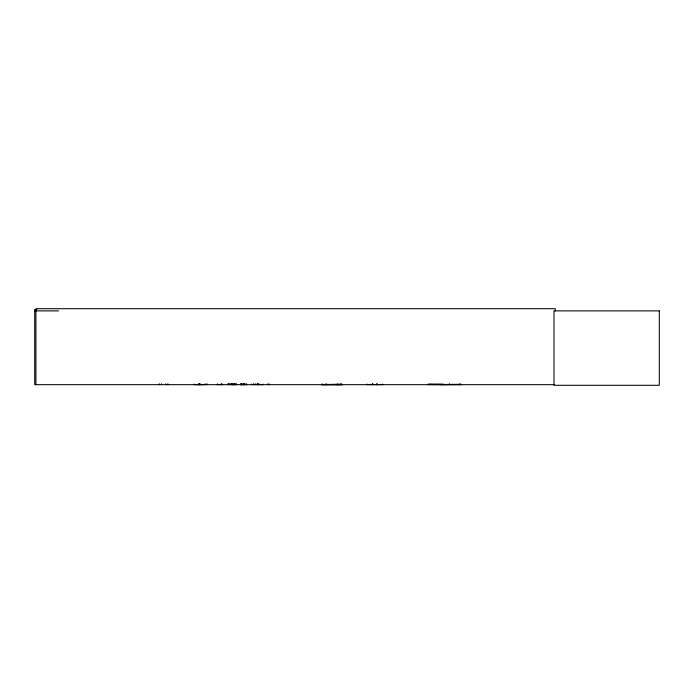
<?xml version="1.0" encoding="UTF-8"?>
<svg xmlns="http://www.w3.org/2000/svg" width="694" height="694" viewBox="0 0 694 694"><rect width="100%" height="100%" fill="white"/><g stroke="black" fill="none" stroke-linecap="round" stroke-linejoin="round"><path stroke-width="1.04" d="M251.922 384.511L263.078 384.641L263.078 384.051M367.048 384.571L367.1 384.051M217.187 384.589L222.418 384.589M257.144 384.589L257.257 383.895M257.708 384.511L257.509 383.895M321.504 384.606L341.882 384.172L342.229 384.649L321.504 384.606L342.177 384.667M341.882 384.172L341.491 384.606L341.925 384.398M366.796 384.589L382.793 384.606M217.56 384.589L217.63 384.103M337.371 384.667L337.076 384.172L336.685 384.606L337.119 384.398M449.304 384.571L449.304 384.051M36.869 309.489L34.7 309.489L34.7 384.667L554.142 384.667M34.7 310.886L58.504 310.886M428.224 384.181L443.102 384.181M459.905 384.337L439.744 384.649M428.198 384.381L459.905 384.485M227.814 384.103L233.167 384.641M269.02 384.103L269.48 384.606M428.207 384.623L461.18 384.641M258.879 384.571L258.983 383.895M338.056 384.398L337.648 384.641L338.013 384.172L338.264 384.641M321.886 384.372L322.259 384.623L321.886 384.172M373.051 384.571L372.999 384.051M460.643 384.511L460.643 384.103M555.226 310.886L555.226 308.709L35.923 308.709L35.923 384.667M460.521 384.051L460.53 384.667M459.888 384.077L459.888 384.649M449.348 384.051L449.348 384.667M382.472 384.051L382.472 384.667M377.241 383.895L377.241 384.667M376.911 383.895L376.911 384.667M376.573 384.051L376.573 384.667M372.652 383.895L372.652 384.667M372.322 383.895L372.322 384.667M268.873 384.051L268.942 384.667M267.667 383.895L267.667 384.667M257.786 384.051L257.786 384.667L257.7 383.895M257.309 383.895L257.309 384.667M255.305 383.739L255.305 384.667M253.379 383.739L253.379 384.667M251.913 384.051L251.87 384.667M246.622 384.051L246.622 384.667M246.361 384.051L246.361 384.667M246.153 384.051L246.153 384.667M244.887 384.051L244.887 384.667M244.791 384.667L244.791 384.051L244.67 384.667M244.392 384.051L244.392 384.667M244.271 384.051L244.271 384.667M244.01 384.051L244.045 384.667M243.872 384.051L243.872 384.667M243.768 384.051L243.768 384.667M243.351 384.051L243.351 384.667M243.169 384.051L243.169 384.667M242.779 384.051L242.779 384.667M242.596 384.051L242.596 384.667M241.555 384.051L241.564 384.667M241.547 384.051L241.547 384.667M241.33 384.051L241.33 384.667M241.174 384.051L241.174 384.667M240.913 384.051L240.931 384.667M240.731 384.051L240.731 384.667M240.462 384.051L240.462 384.667M236.567 384.051L236.567 384.667M236.177 384.051L236.177 384.667M235.769 384.051L235.769 384.667M235.231 384.051L235.231 384.667M235.101 384.051L235.101 384.667M234.607 384.051L234.607 384.667M234.26 384.051L234.26 384.667M234.086 384.051L234.086 384.667M233.973 384.051L233.973 384.667M233.566 384.051L233.566 384.667M232.993 384.051L232.993 384.667M232.603 384.051L232.603 384.667M232.325 384.051L232.325 384.667M232.013 384.051L232.013 384.667M231.675 384.051L231.675 384.667M231.371 384.051L231.371 384.667M231.076 384.051L231.076 384.667M230.677 384.051L230.677 384.667M229.141 383.895L229.141 384.667M228.977 383.895L228.977 384.667M227.745 384.051L227.745 384.667M222.557 384.051L222.557 384.667M221.325 383.895L221.325 384.667M221.16 383.895L221.16 384.667M217.699 384.051L217.699 384.667M207.046 383.739L207.046 384.667M205.12 383.739L205.12 384.667L193.947 384.641L193.956 384.051M200.228 383.895L200.228 384.667M199.733 383.895L199.725 384.667M199.352 383.895L199.334 384.667M198.952 384.051L199.022 384.667M198.649 383.739L198.649 384.667M167.913 383.739L167.913 384.667M165.753 383.739L165.753 384.667M161.442 383.739L161.442 384.667M159.282 383.739L159.282 384.667M322.823 384.172C321.6 384.736 324.029 384.771 322.823 384.172M325.755 384.172C324.532 384.736 326.961 384.771 325.755 384.172M326.692 384.172C325.469 384.736 327.898 384.771 326.692 384.172M340.936 384.172C339.722 384.736 342.151 384.771 340.936 384.172M659.3 310.886L554.003 310.886L554.003 385.291L659.3 385.291L659.3 310.886M258.784 384.667L258.784 384.051L258.706 384.667"/></g></svg>
